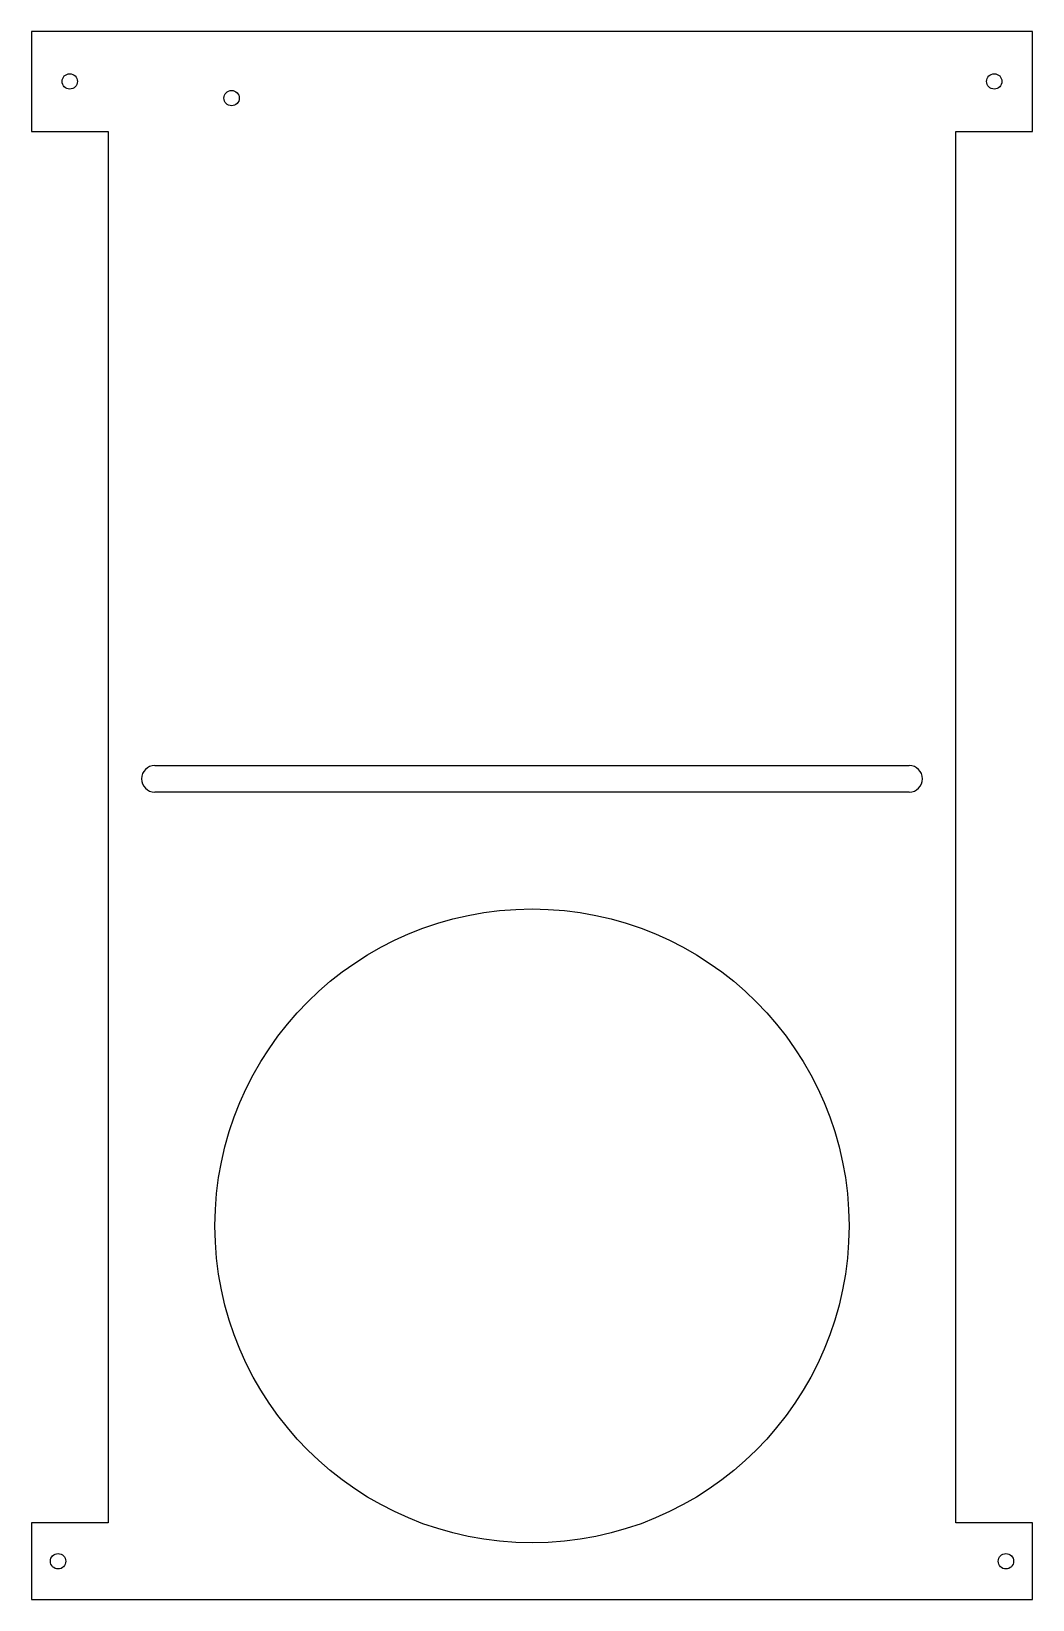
# Model space of a CAD drawing. Header units: millimetres. Extents: x 0 to 300, y 0 to 470.
import ezdxf

# ---------------------------------------------------------------- set-up
doc = ezdxf.new("R2010")
doc.units = ezdxf.units.MM

msp = doc.modelspace()

# ---------------------------------------------------------------- linework, layer by layer
at = {"color": 7, "linetype": 'Continuous', "lineweight": 25}
for p, q in [((0, 470), (0, 440)), ((300, 470), (0, 470)), ((300, 440), (300, 470)), ((0, 440), (23, 440)), ((23, 440), (23, 23)), ((277, 440), (300, 440)), ((277, 23), (277, 440)), ((37, 250), (263, 250)), ((263, 242), (37, 242)), ((0, 23), (0, 0)), ((23, 23), (0, 23)), ((300, 23), (277, 23)), ((300, 0), (300, 23)), ((0, 0), (300, 0))]:
    msp.add_line(p, q, dxfattribs=at)
for centre, radius in [((11.5, 455), 2.3), ((288.5, 455), 2.3), ((60, 450), 2.3), ((150, 112), 95), ((8, 11.5), 2.3), ((292, 11.5), 2.3)]:
    msp.add_circle(centre, radius, dxfattribs=at)
for centre, start, end in [((37, 246), 90, 270), ((263, 246), 270, 90)]:
    msp.add_arc(centre, 4, start, end, dxfattribs=at)

doc.saveas('drawing.dxf')
